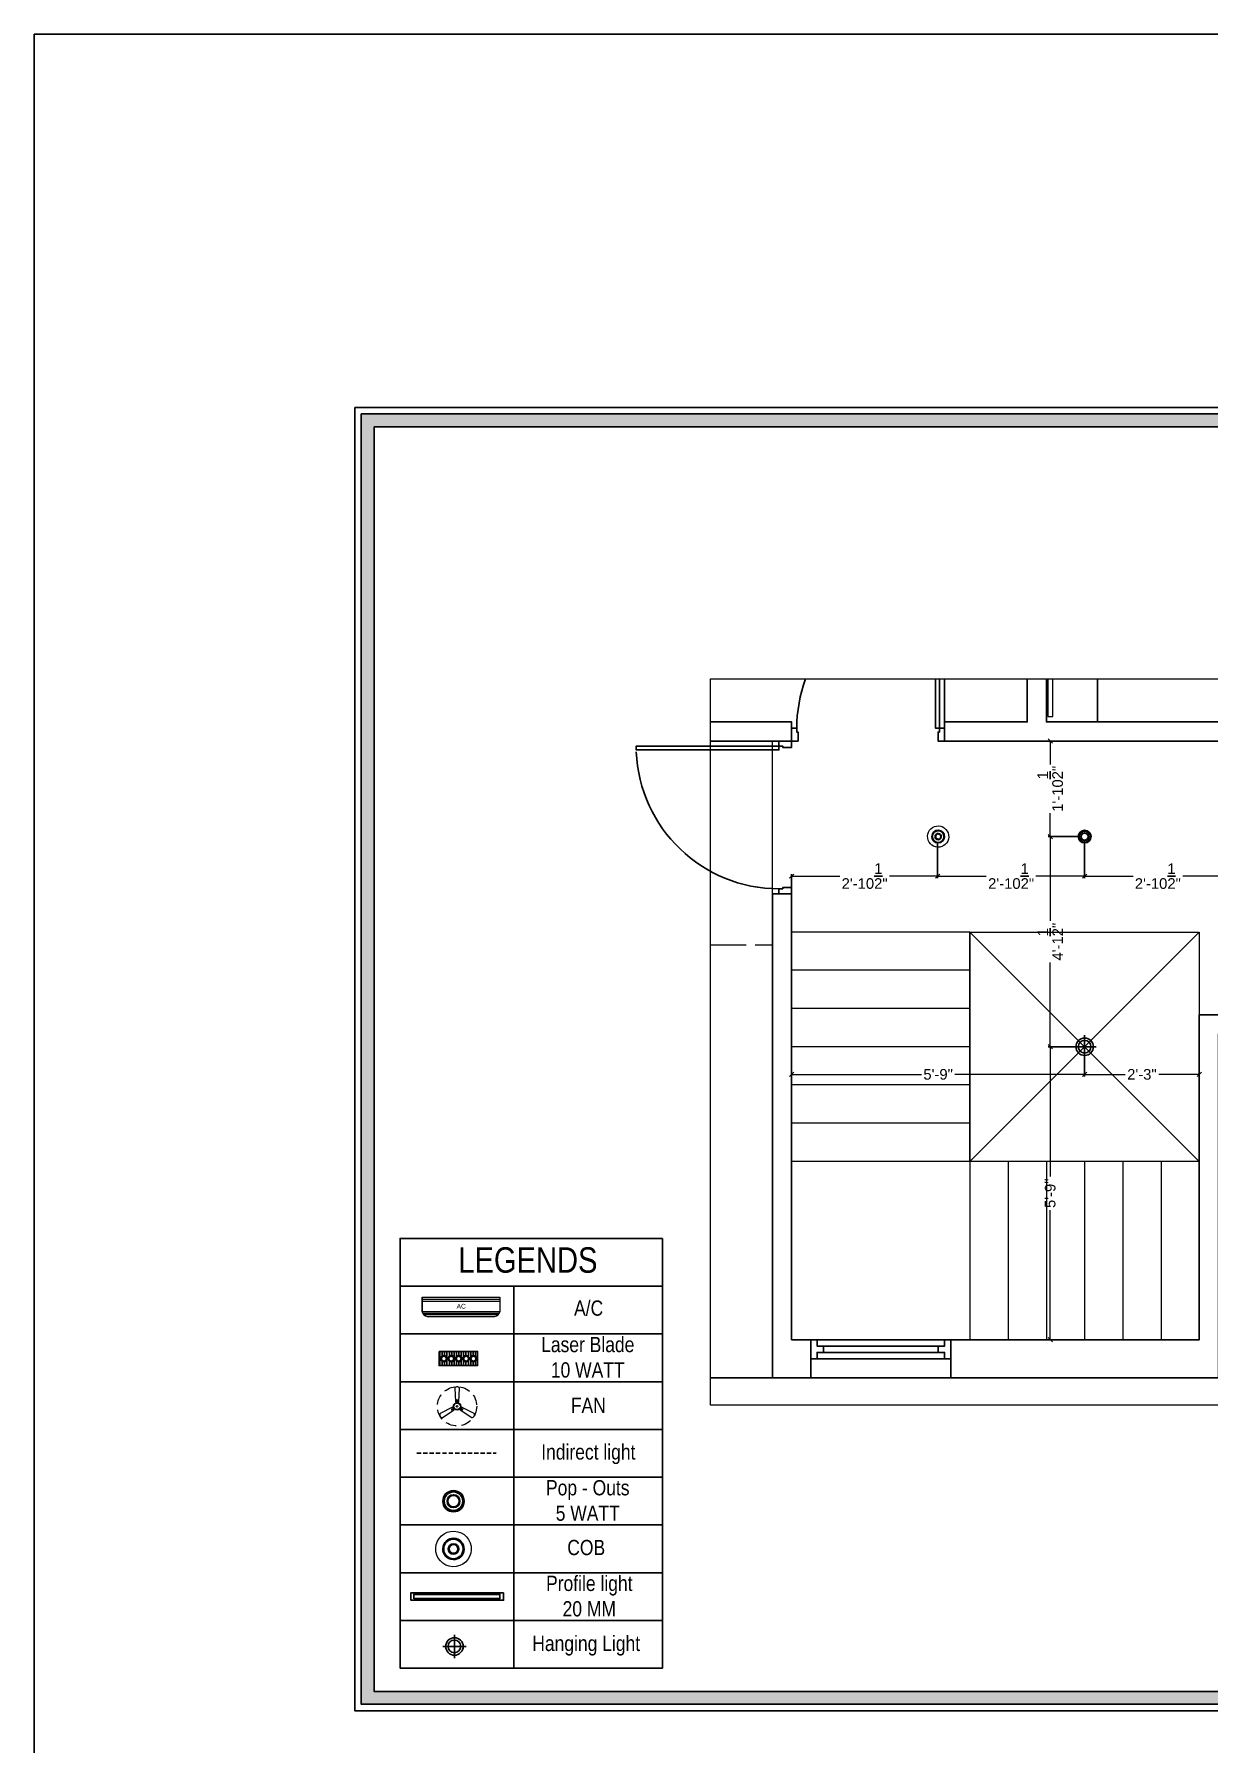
# Model space of a CAD drawing. Header units: millimetres. Extents: x 56222 to 3066687, y -650199 to -121287.
# Drawn here: x 142945.2 to 143221.9, y -176471.1 to -176068.4 of the extents above; entities that cross this region are included whole.
import ezdxf

# ---------------------------------------------------------------- set-up
doc = ezdxf.new("R2010")
doc.units = ezdxf.units.MM
doc.header["$MEASUREMENT"] = 0
doc.header["$PDMODE"] = 35
for name, pattern in [('ACAD_ISO02W100', [15, 12, -3]), ('DASHED', [0.75, 0.5, -0.25]), ('DASHEDX2', [1.5, 1, -0.5])]:
    doc.linetypes.add(name, pattern=pattern)
doc.layers.get('Defpoints').update_dxf_attribs({"color": 220})
doc.layers.add('AR DOOR', color=40, linetype='Continuous')
doc.layers.add('AR ELE-5', color=134, linetype='Continuous')
for name, color, linetype, lineweight in [('dim05', 1, 'Continuous', 13), ('Electrical', 84, 'Continuous', 30), ('ELEVATION ( SPIRAL STAIR )', 250, 'Continuous', 9), ('FIRST FLOOR_( STAIR )', 251, 'Continuous', 9), ('FUR1', 22, 'Continuous', 0), ('FURNITURE', 32, 'Continuous', 9), ('furniture 1', 32, 'Continuous', 30), ('Labelling', 1, 'Continuous', 25), ('NAME PLATE', 7, 'Continuous', 25), ('SECOND FLOOR', 7, 'Continuous', 9), ('SECOND FLOOR  ( PLINE )', 251, 'Continuous', 30), ('SECOND FLOOR ( PLine )', 7, 'Continuous', 30), ('wall', 7, 'Continuous', 30), ('XX~SLAB ( BEAM )~ ( DIM )', 7, 'Continuous', 9)]:
    doc.layers.add(name, color=color, linetype=linetype, lineweight=lineweight)
doc.layers.add('XX~SLAB ( PLINE )', color=251, linetype='Continuous', plot=False)
doc.styles.add('Arial', font='arial.ttf')
doc.styles.get("Standard").update_dxf_attribs({"font": 'arial.ttf', "height": 6})
doc.styles.add('style4', font='ARIALN.TTF')
doc.dimstyles.new('ISO-25', dxfattribs={"dimtxt": 2.5, "dimasz": 1, "dimexe": 0.5, "dimexo": 1, "dimtad": 0, "dimdec": 1, "dimlunit": 4, "dimtxsty": 'Standard', "dimblk": 'OBLIQUE', "dimcen": 2.5, "dimclrd": 1, "dimclre": 1, "dimclrt": 5, "dimadec": 0, "dimazin": 0, "dimtfac": 1, "dimtdec": 1, "dimtmove": 0, "dimatfit": 3, "dimfxl": 1, "dimlwd": -1, "dimarcsym": 0})

# ---------------------------------------------------------------- blocks, each defined once
blk = doc.blocks.new('*U255')
for points in [[(0, 0), (0, 1120), (-30, 1120), (-30, 0)], [(40, 0), (0, 0), (0, -30), (-10, -30), (-10, -100), (40, -100)], [(-1160, 0), (-1120, 0), (-1120, -30), (-1110, -30), (-1110, -100), (-1160, -100)]]:
    blk.add_lwpolyline(points, close=True)
at = {"layer": 'AR ELE-5', "linetype": 'ByBlock', "ltscale": 15}
blk.add_arc((2, -1), 1122, 92.373, 179.9653, dxfattribs=at)
blk = doc.blocks.new('e')
at = {"layer": 'Electrical', "color": 5, "lineweight": 5, "ltscale": 8}
blk.add_ellipse((3359159.59, -519086.24), major_axis=(1.69, -1.84), ratio=1, start_param=-0.785398, end_param=5.497787, dxfattribs=at)
at = {"layer": 'Electrical', "color": 5, "ltscale": 8}
for major_axis, start_param, end_param in [((1.02, -1.1), -0.785398, 5.497787), ((-1.01, -0.93), 0.785398, 7.068583), ((-0.544, -0.501), 0.785398, 7.068583), ((-0.453, -0.417), 0.785398, 7.068583)]:
    blk.add_ellipse((3359159.59, -519086.24), major_axis=major_axis, ratio=1, start_param=start_param, end_param=end_param, dxfattribs=at)
blk = doc.blocks.new('3we')
at = {"layer": 'Electrical', "color": 18, "ltscale": 8, "true_color": 0x000000}
for radius in [1.5, 1.3, 0.904, 0.804]:
    blk.add_circle((56069.75, 46700.94), radius, dxfattribs=at)
blk = doc.blocks.new('LAYOUT FILE')
at = {"layer": 'NAME PLATE', "true_color": 0xd39e00}
h = blk.add_hatch(color=42, dxfattribs=at)
h.paths.add_polyline_path([(3346889.83, -513806.18), (3346889.83, -514260.7), (3347535.56, -514260.7), (3347535.56, -513806.18)])
h.paths.add_polyline_path([(3346894.36, -513810.71), (3347531.03, -513810.71), (3347531.03, -514256.17), (3346894.36, -514256.17)], flags=16)
at = {"layer": 'NAME PLATE', "color": 42, "true_color": 0xd39e00}
for points in [[(3346887.56, -513803.91), (3347537.83, -513803.91), (3347537.83, -514262.96), (3346887.56, -514262.96)], [(3346889.83, -513806.18), (3347535.56, -513806.18), (3347535.56, -514260.7), (3346889.83, -514260.7)], [(3346894.36, -513810.71), (3347531.03, -513810.71), (3347531.03, -514256.17), (3346894.36, -514256.17)]]:
    blk.add_lwpolyline(points, close=True, dxfattribs=at)
blk = doc.blocks.new('zw$7A8B')
at = {"layer": 'Electrical', "lineweight": 9}
for p, q in [((0, 12), (0, 2.9)), ((0.3, 2.1), (47.7, 2.1)), ((0.8, 1.2), (47.2, 1.2)), ((3, 0), (45, 0))]:
    blk.add_line(p, q, dxfattribs=at)
at = {"layer": 'Electrical', "lineweight": 9, "ltscale": 2}
for p, q in [((0, 12), (48, 12)), ((0, 2.9), (0, 12)), ((48, 12), (48, 2.9)), ((48, 2.9), (0, 2.9))]:
    blk.add_line(p, q, dxfattribs=at)
at = {"layer": 'Electrical', "lineweight": 9, "ltscale": 15}
for p, q in [((0, 10.7), (48, 10.7)), ((0, 9.5), (48, 9.5))]:
    blk.add_line(p, q, dxfattribs=at)
at = {"layer": 'Electrical', "lineweight": 9}
for centre, start, end in [((3.6, 3.6), 191.5479, 261.1486), ((44.4, 3.6), 278.8514, 348.4521)]:
    blk.add_arc(centre, 3.68, start, end, dxfattribs=at)
at = {"layer": 'Electrical', "ltscale": 10, "insert": (21.3, 7.8), "char_height": 2.93, "width": 6.705, "attachment_point": 1}
blk.add_mtext('AC', dxfattribs=at)
blk = doc.blocks.new('li')
at = {"layer": 'Electrical', "lineweight": 25, "true_color": 0x000000}
h = blk.add_hatch(dxfattribs=at)
h.set_pattern_fill('ANSI31', color=18, scale=1.869852, angle=225)
h.set_pattern_definition([(270, (40635.46509, -51051.5062), (0.2337314993, -1e-16), [])])
h.paths.add_polyline_path([(34561.47, -41249.82), (34561.88, -41249.33, -0.675401), (34562.09, -41248.79, -0.15536), (34562.27, -41248.85), (34562.56, -41248.5), (34562.56, -41248.42), (34558.78, -41248.42), (34558.78, -41249.82)])
h.paths.add_polyline_path([(34559.19, -41249.41, -1), (34559.19, -41248.79, -1)], flags=16)
h.paths.add_polyline_path([(34559.91, -41248.79, -1), (34559.91, -41249.41, -1)], flags=16)
h.paths.add_polyline_path([(34559.19, -41249.35, -1), (34559.19, -41248.86, -1)], flags=0)
h.paths.add_polyline_path([(34559.91, -41248.86, -1), (34559.91, -41249.35, -1)], flags=0)
h.paths.add_polyline_path([(34560.64, -41248.79, -1), (34560.64, -41249.41, -1)], flags=16)
h.paths.add_polyline_path([(34560.64, -41248.86, -1), (34560.64, -41249.35, -1)], flags=0)
h.paths.add_polyline_path([(34561.37, -41248.79, -1), (34561.37, -41249.41, -1)], flags=16)
h.paths.add_polyline_path([(34561.37, -41248.86, -1), (34561.37, -41249.35, -1)], flags=0)
h.paths.add_polyline_path([(34561.88, -41249.33), (34561.47, -41249.82), (34562.56, -41249.82), (34562.56, -41248.5), (34562.27, -41248.85, -0.731062), (34562.09, -41249.41, -0.193744)], flags=17)
at = {"layer": 'Electrical', "color": 240, "true_color": 0xed1f24}
blk.add_lwpolyline([(34562.56, -41249.82), (34558.78, -41249.82), (34558.78, -41248.42), (34562.56, -41248.42)], close=True, dxfattribs=at)
at = {"layer": 'Electrical', "color": 18, "lineweight": 25, "true_color": 0x000000}
for centre, radius in [((34559.19, -41249.1), 0.31), ((34559.91, -41249.1), 0.31), ((34560.64, -41249.1), 0.31), ((34561.37, -41249.1), 0.31), ((34562.09, -41249.1), 0.31), ((34559.19, -41249.1), 0.248), ((34559.91, -41249.1), 0.248), ((34560.64, -41249.1), 0.248), ((34561.37, -41249.1), 0.248), ((34562.09, -41249.1), 0.248)]:
    blk.add_circle(centre, radius, dxfattribs=at)
blk = doc.blocks.new('_Oblique')
at = {"layer": 'wall', "color": 0, "lineweight": -2}
blk.add_line((-0.5, -0.5), (0.5, 0.5), dxfattribs=at)
blk = doc.blocks.new('*D828')
at = {"layer": 'Defpoints', "color": 0, "lineweight": 0, "transparency": 16777216}
for p in [(143158.01, -176258.02), (143158.01, -176266.74), (143123.63, -176272.03)]:
    blk.add_point(p, dxfattribs=at)
at = {"layer": 'dim05', "color": 1, "linetype": 'Continuous', "lineweight": -2, "transparency": 16777216}
for p, q in [((143158.01, -176259.02), (143158.01, -176267.24)), ((143123.63, -176271.03), (143123.63, -176266.24))]:
    blk.add_line(p, q, dxfattribs=at)
at = {"layer": 'dim05', "color": 1, "linetype": 'Continuous', "transparency": 16777216}
for p, q in [((143123.63, -176266.74), (143134.97, -176266.74)), ((143158.01, -176266.74), (143146.67, -176266.74))]:
    blk.add_line(p, q, dxfattribs=at)
at = {"layer": 'dim05', "color": 1, "transparency": 16777216, "rotation": 180}
blk.add_blockref('_Oblique', (143123.63, -176266.74), dxfattribs=at)
at = {"layer": 'dim05', "color": 1, "transparency": 16777216}
blk.add_blockref('_Oblique', (143158.01, -176266.74), dxfattribs=at)
at = {"layer": 'dim05', "color": 5, "lineweight": 25, "transparency": 16777216, "insert": (143140.82, -176266.74), "char_height": 2.5, "attachment_point": 5, "style": 'Arial'}
blk.add_mtext('2\'-10{\\H1x;\\S1/2;}"', dxfattribs=at)
blk = doc.blocks.new('*D829')
at = {"layer": 'Defpoints', "color": 0, "lineweight": 0, "transparency": 16777216}
for p in [(143158.01, -176258.02), (143192.63, -176257.42), (143192.63, -176266.74)]:
    blk.add_point(p, dxfattribs=at)
at = {"layer": 'dim05', "color": 1, "linetype": 'Continuous', "lineweight": -2, "transparency": 16777216}
for p, q in [((143192.63, -176258.42), (143192.63, -176267.24)), ((143158.01, -176259.02), (143158.01, -176267.24))]:
    blk.add_line(p, q, dxfattribs=at)
at = {"layer": 'dim05', "color": 1, "linetype": 'Continuous', "transparency": 16777216}
for p, q in [((143158.01, -176266.74), (143169.47, -176266.74)), ((143192.63, -176266.74), (143181.17, -176266.74))]:
    blk.add_line(p, q, dxfattribs=at)
at = {"layer": 'dim05', "color": 1, "transparency": 16777216, "rotation": 180}
blk.add_blockref('_Oblique', (143158.01, -176266.74), dxfattribs=at)
at = {"layer": 'dim05', "color": 1, "transparency": 16777216}
blk.add_blockref('_Oblique', (143192.63, -176266.74), dxfattribs=at)
at = {"layer": 'dim05', "color": 5, "lineweight": 25, "transparency": 16777216, "insert": (143175.32, -176266.74), "char_height": 2.5, "attachment_point": 5, "style": 'Arial'}
blk.add_mtext('2\'-10{\\H1x;\\S1/2;}"', dxfattribs=at)
blk = doc.blocks.new('*D830')
at = {"layer": 'Defpoints', "color": 0, "lineweight": 0, "transparency": 16777216}
for p in [(143192.63, -176257.42), (143227.13, -176257.42), (143227.13, -176266.74)]:
    blk.add_point(p, dxfattribs=at)
at = {"layer": 'dim05', "color": 1, "linetype": 'Continuous', "lineweight": -2, "transparency": 16777216}
for p, q in [((143192.63, -176258.42), (143192.63, -176267.24)), ((143227.13, -176258.42), (143227.13, -176267.24))]:
    blk.add_line(p, q, dxfattribs=at)
at = {"layer": 'dim05', "color": 1, "linetype": 'Continuous', "transparency": 16777216}
for p, q in [((143192.63, -176266.74), (143204.03, -176266.74)), ((143227.13, -176266.74), (143215.74, -176266.74))]:
    blk.add_line(p, q, dxfattribs=at)
at = {"layer": 'dim05', "color": 1, "transparency": 16777216, "rotation": 180}
blk.add_blockref('_Oblique', (143192.63, -176266.74), dxfattribs=at)
at = {"layer": 'dim05', "color": 1, "transparency": 16777216}
blk.add_blockref('_Oblique', (143227.13, -176266.74), dxfattribs=at)
at = {"layer": 'dim05', "color": 5, "lineweight": 25, "transparency": 16777216, "insert": (143209.88, -176266.74), "char_height": 2.5, "attachment_point": 5, "style": 'Arial'}
blk.add_mtext('2\'-10{\\H1x;\\S1/2;}"', dxfattribs=at)
blk = doc.blocks.new('*D832')
at = {"layer": 'Defpoints', "color": 0, "lineweight": 0, "transparency": 16777216}
for p in [(143192.63, -176306.92), (143123.63, -176310.71), (143192.63, -176313.43)]:
    blk.add_point(p, dxfattribs=at)
at = {"layer": 'dim05', "color": 1, "linetype": 'Continuous', "lineweight": -2, "transparency": 16777216}
for p, q in [((143192.63, -176307.92), (143192.63, -176313.93)), ((143123.63, -176311.71), (143123.63, -176313.93))]:
    blk.add_line(p, q, dxfattribs=at)
at = {"layer": 'dim05', "color": 1, "linetype": 'Continuous', "transparency": 16777216}
for p, q in [((143123.63, -176313.43), (143154.19, -176313.43)), ((143192.63, -176313.43), (143162.08, -176313.43))]:
    blk.add_line(p, q, dxfattribs=at)
at = {"layer": 'dim05', "color": 1, "transparency": 16777216, "rotation": 180}
blk.add_blockref('_Oblique', (143123.63, -176313.43), dxfattribs=at)
at = {"layer": 'dim05', "color": 1, "transparency": 16777216}
blk.add_blockref('_Oblique', (143192.63, -176313.43), dxfattribs=at)
at = {"layer": 'dim05', "color": 5, "lineweight": 25, "transparency": 16777216, "insert": (143158.13, -176313.43), "char_height": 2.5, "attachment_point": 5, "style": 'Arial'}
blk.add_mtext('5\'-9"', dxfattribs=at)
blk = doc.blocks.new('*D833')
at = {"layer": 'Defpoints', "color": 0, "lineweight": 0, "transparency": 16777216}
for p in [(143192.63, -176306.92), (143219.63, -176313.43), (143219.63, -176313.43)]:
    blk.add_point(p, dxfattribs=at)
at = {"layer": 'dim05', "color": 1, "linetype": 'Continuous', "lineweight": -2, "transparency": 16777216}
for p, q in [((143192.63, -176307.92), (143192.63, -176313.93)), ((143219.63, -176312.43), (143219.63, -176312.93))]:
    blk.add_line(p, q, dxfattribs=at)
at = {"layer": 'dim05', "color": 1, "linetype": 'Continuous', "transparency": 16777216}
for p, q in [((143192.63, -176313.43), (143202.16, -176313.43)), ((143219.63, -176313.43), (143210.1, -176313.43))]:
    blk.add_line(p, q, dxfattribs=at)
at = {"layer": 'dim05', "color": 1, "transparency": 16777216, "rotation": 180}
blk.add_blockref('_Oblique', (143192.63, -176313.43), dxfattribs=at)
at = {"layer": 'dim05', "color": 1, "transparency": 16777216}
blk.add_blockref('_Oblique', (143219.63, -176313.43), dxfattribs=at)
at = {"layer": 'dim05', "color": 5, "lineweight": 25, "transparency": 16777216, "insert": (143206.13, -176313.43), "char_height": 2.5, "attachment_point": 5, "style": 'Arial'}
blk.add_mtext('2\'-3"', dxfattribs=at)
blk = doc.blocks.new('*D834')
at = {"layer": 'Defpoints', "color": 0, "lineweight": 0, "transparency": 16777216}
for p in [(143184.53, -176306.92), (143192.63, -176306.92), (143195.8, -176375.92)]:
    blk.add_point(p, dxfattribs=at)
at = {"layer": 'dim05', "color": 1, "linetype": 'Continuous', "lineweight": -2, "transparency": 16777216}
for p, q in [((143191.63, -176306.92), (143184.03, -176306.92)), ((143194.8, -176375.92), (143184.03, -176375.92))]:
    blk.add_line(p, q, dxfattribs=at)
at = {"layer": 'dim05', "color": 1, "linetype": 'Continuous', "transparency": 16777216}
for p, q in [((143184.53, -176306.92), (143184.53, -176337.47)), ((143184.53, -176375.92), (143184.53, -176345.37))]:
    blk.add_line(p, q, dxfattribs=at)
at = {"layer": 'dim05', "color": 1, "transparency": 16777216}
for p, rotation in [((143184.53, -176306.92), 90), ((143184.53, -176375.92), 270)]:
    blk.add_blockref('_Oblique', p, dxfattribs=dict(at, rotation=rotation))
at = {"layer": 'dim05', "color": 5, "lineweight": 25, "transparency": 16777216, "insert": (143184.53, -176341.42), "char_height": 2.5, "attachment_point": 5, "rotation": 90, "style": 'Arial'}
blk.add_mtext('5\'-9"', dxfattribs=at)
blk = doc.blocks.new('*D835')
at = {"layer": 'Defpoints', "color": 0, "lineweight": 0, "transparency": 16777216}
for p in [(143184.53, -176257.42), (143192.63, -176257.42), (143192.63, -176306.92)]:
    blk.add_point(p, dxfattribs=at)
at = {"layer": 'dim05', "color": 1, "linetype": 'Continuous', "lineweight": -2, "transparency": 16777216}
for p, q in [((143191.63, -176257.42), (143184.03, -176257.42)), ((143191.63, -176306.92), (143184.03, -176306.92))]:
    blk.add_line(p, q, dxfattribs=at)
at = {"layer": 'dim05', "color": 1, "linetype": 'Continuous', "transparency": 16777216}
for p, q in [((143184.53, -176257.42), (143184.53, -176277.26)), ((143184.53, -176306.92), (143184.53, -176287.08))]:
    blk.add_line(p, q, dxfattribs=at)
at = {"layer": 'dim05', "color": 1, "transparency": 16777216}
for p, rotation in [((143184.53, -176257.42), 90), ((143184.53, -176306.92), 270)]:
    blk.add_blockref('_Oblique', p, dxfattribs=dict(at, rotation=rotation))
at = {"layer": 'dim05', "color": 5, "lineweight": 25, "transparency": 16777216, "insert": (143184.53, -176282.17), "char_height": 2.5, "attachment_point": 5, "rotation": 90, "style": 'Arial'}
blk.add_mtext('4\'-1{\\H1x;\\S1/2;}"', dxfattribs=at)
blk = doc.blocks.new('*D836')
at = {"layer": 'Defpoints', "color": 0, "lineweight": 0, "transparency": 16777216}
for p in [(143184.53, -176234.92), (143191.38, -176234.92), (143192.63, -176257.42)]:
    blk.add_point(p, dxfattribs=at)
at = {"layer": 'dim05', "color": 1, "linetype": 'Continuous', "lineweight": -2, "transparency": 16777216}
for p, q in [((143190.38, -176234.92), (143184.03, -176234.92)), ((143191.63, -176257.42), (143184.03, -176257.42))]:
    blk.add_line(p, q, dxfattribs=at)
at = {"layer": 'dim05', "color": 1, "linetype": 'Continuous', "transparency": 16777216}
for p, q in [((143184.53, -176234.92), (143184.53, -176240.46)), ((143184.53, -176257.42), (143184.53, -176251.88))]:
    blk.add_line(p, q, dxfattribs=at)
at = {"layer": 'dim05', "color": 1, "transparency": 16777216}
for p, rotation in [((143184.53, -176234.92), 90), ((143184.53, -176257.42), 270)]:
    blk.add_blockref('_Oblique', p, dxfattribs=dict(at, rotation=rotation))
at = {"layer": 'dim05', "color": 5, "lineweight": 25, "transparency": 16777216, "insert": (143184.53, -176246.17), "char_height": 2.5, "attachment_point": 5, "rotation": 90, "style": 'Arial'}
blk.add_mtext('1\'-10{\\H1x;\\S1/2;}"', dxfattribs=at)

msp = doc.modelspace()

# ---------------------------------------------------------------- linework, layer by layer
msp.add_lwpolyline([(143157.5341, -176220.2627), (143157.5341, -176231.9174), (143158.4341, -176231.9174), (143158.4341, -176220.2627)])
for points in [[(143123.6341, -176231.9174), (143124.8341, -176231.9174), (143124.8341, -176232.8174), (143125.1341, -176232.8174), (143125.1341, -176234.9174), (143123.6341, -176234.9174)], [(143159.6341, -176231.9174), (143158.4341, -176231.9174), (143158.4341, -176232.8174), (143158.1341, -176232.8174), (143158.1341, -176234.9174), (143159.6341, -176234.9174)]]:
    msp.add_lwpolyline(points, close=True)
at = {"layer": 'AR ELE-5', "linetype": 'ByBlock', "ltscale": 15}
msp.add_arc((143158.4833, -176231.9378), 33.6493, 159.698138, 179.965264, dxfattribs=at)
at = {"layer": 'Electrical'}
for p, q in [((143195.3776, -176306.9174), (143189.8906, -176306.9174)), ((143192.6341, -176304.1739), (143192.6341, -176309.6609)), ((143044.2088, -176445.4081, 0.1256), (143044.2088, -176450.8951, 0.1256)), ((143046.9523, -176448.1516, 0.1256), (143041.4652, -176448.1516, 0.1256))]:
    msp.add_line(p, q, dxfattribs=at)
at = {"layer": 'Electrical', "color": 0}
for p, q in [((143031.3977, -176363.3184), (143093.2351, -176363.3184)), ((143058.221, -176363.3184), (143058.221, -176453.2633)), ((143031.3977, -176374.5615), (143093.2351, -176374.5615)), ((143031.3977, -176385.8046), (143093.2351, -176385.8046)), ((143031.3977, -176397.0477), (143093.2351, -176397.0477)), ((143031.3977, -176408.2909), (143093.2351, -176408.2909)), ((143031.3977, -176419.534), (143093.2351, -176419.534)), ((143031.3977, -176430.7771), (143093.2351, -176430.7771)), ((143031.3977, -176442.0202), (143093.2351, -176442.0202))]:
    msp.add_line(p, q, dxfattribs=at)
at = {"layer": 'Electrical', "lineweight": 15, "ltscale": 20}
for p, q in [((143044.2701, -176387.2963), (143044.4409, -176390.5742)), ((143045.2126, -176390.5742), (143045.3834, -176387.2963)), ((143044.7303, -176390.7386), (143044.7303, -176390.1134)), ((143044.9232, -176390.1185), (143044.9232, -176390.7386)), ((143043.7443, -176391.7808), (143040.8202, -176393.2719)), ((143041.3769, -176394.236), (143044.1302, -176392.4491)), ((143043.4944, -176392.2593), (143044.0314, -176391.9493)), ((143044.1278, -176392.1163), (143043.5864, -176392.4289)), ((143045.5234, -176392.4491), (143048.2768, -176394.2359)), ((143046.0628, -176392.4263), (143045.5258, -176392.1163)), ((143045.6222, -176391.9492), (143046.1637, -176392.2618)), ((143048.8335, -176393.2718), (143045.9093, -176391.7808))]:
    msp.add_line(p, q, dxfattribs=at)
at = {"layer": 'Electrical', "color": 0}
msp.add_lwpolyline([(143093.2351, -176352.0753), (143031.3977, -176352.0753), (143031.3977, -176453.2633), (143093.2351, -176453.2633)], close=True, dxfattribs=at)
at = {"layer": 'Electrical', "color": 7, "lineweight": 30, "elevation": -0.2107}
msp.add_lwpolyline([(143055.7982, -176435.5123), (143033.9693, -176435.5123), (143033.9693, -176437.289), (143055.7982, -176437.289)], close=True, dxfattribs=at)
at = {"layer": 'Electrical', "color": 175, "lineweight": 30, "ltscale": 8, "true_color": 0x4554a5, "elevation": -0.2107}
for points in [[(143034.6375, -176436.9079), (143034.6375, -176435.8662), (143054.936, -176435.8662), (143054.936, -176436.9079)], [(143034.6683, -176436.8772), (143034.6683, -176435.8969), (143054.9053, -176435.8969), (143054.9053, -176436.8772)]]:
    msp.add_lwpolyline(points, close=True, dxfattribs=at)
at = {"layer": 'Electrical'}
for centre, radius in [((143192.6341, -176306.9174), 2.0576), ((143192.6341, -176306.9174), 1.5), ((143044.2088, -176448.1516, 0.1256), 2.0576), ((143044.2088, -176448.1516, 0.1256), 1.5)]:
    msp.add_circle(centre, radius, dxfattribs=at)
at = {"layer": 'Electrical', "linetype": 'DASHED', "lineweight": 15, "ltscale": 5}
msp.add_circle((143044.8268, -176391.6014), 4.6303, dxfattribs=at)
at = {"layer": 'Electrical', "lineweight": 15, "ltscale": 20}
for centre, major_axis, start_param, end_param in [((143044.8267, -176387.61), (0.4518, 0.4518), -0.27213613, 1.84296744), ((143044.8268, -176391.6014), (0.6139, -0.6139), 3.14161015, 9.42479545), ((143044.8268, -176391.6014), (0.5457, -0.5457), 1.749190548672175e-05, 6.283202799085073), ((143044.5321, -176390.5236), (0.0737, 0.0737), 2.86301433, 4.25778447), ((143044.8268, -176391.0075), (0.329, -0.329), 2.56505731, 2.9513076), ((143044.8268, -176391.6014), (0.1364, 0.1364), 1.570813818704242, 7.853999125883828), ((143044.8258, -176390.1508), (0.0725, 0.0725), -0.46553629, 1.9836178), ((143044.8268, -176391.0075), (0.329, 0.329), 0.19032004, 0.57657032), ((143045.1215, -176390.5236), (0.0737, -0.0737), 5.16702848, 6.56179861), ((143041.3702, -176393.5971), (0.4518, -0.4518), 3.3930553, 5.50815887), ((143043.571, -176392.3275), (0.0725, -0.0725), 3.19965514, 5.64880923), ((143043.7461, -176391.8851), (0.0737, -0.0737), 0.97823827, 2.37300841), ((143044.3125, -176391.8983), (0.329, -0.329), 3.85551147, 4.24176175), ((143044.3125, -176391.8983), (0.329, -0.329), 4.65945242, 5.0457027), ((143044.0408, -176392.3955), (0.0737, 0.0737), -1.32577587, 0.06899427), ((143045.6128, -176392.3955), (0.0737, -0.0737), 3.07263337, 4.46740351), ((143045.3411, -176391.8983), (0.329, 0.329), 4.37911025, 4.76536053), ((143045.3411, -176391.8983), (0.329, 0.329), 5.18305119, 5.56930147), ((143045.9075, -176391.885), (0.0737, -0.0737), 2.33941556, 3.73418569), ((143046.0835, -176392.3259), (0.0725, 0.0725), 3.72325391, 6.17240801), ((143048.2834, -176393.597), (0.4518, -0.4518), 5.4874504, 7.60255397)]:
    msp.add_ellipse(centre, major_axis=major_axis, ratio=1, start_param=start_param, end_param=end_param, dxfattribs=at)
at = {"layer": 'ELEVATION ( SPIRAL STAIR )', "color": 5}
msp.add_lwpolyline([(143183.9606, -176220.2627), (143183.9606, -176229.1153), (143185.1171, -176229.1153), (143185.1171, -176220.2627)], dxfattribs=at)
at = {"layer": 'FIRST FLOOR_( STAIR )'}
for p, q in [((143165.6341, -176279.9174), (143123.6341, -176279.9174)), ((143165.6341, -176279.9174), (143165.6341, -176375.9174)), ((143165.6341, -176288.9174), (143123.6341, -176288.9174)), ((143165.6341, -176297.9174), (143123.6341, -176297.9174)), ((143165.6341, -176306.9174), (143123.6341, -176306.9174)), ((143165.6341, -176315.9174), (143123.6341, -176315.9174)), ((143165.6341, -176324.9174), (143123.6341, -176324.9174)), ((143219.6341, -176333.9174), (143123.6341, -176333.9174)), ((143174.6341, -176333.9174), (143174.6341, -176375.9174)), ((143183.6341, -176333.9174), (143183.6341, -176375.9174)), ((143192.6341, -176333.9174), (143192.6341, -176375.9174)), ((143201.6341, -176333.9174), (143201.6341, -176375.9174)), ((143210.6341, -176333.9174), (143210.6341, -176375.9174))]:
    msp.add_line(p, q, dxfattribs=at)
at = {"layer": 'FURNITURE', "color": 3, "linetype": 'DASHEDX2', "lineweight": 30}
msp.add_line((143035.3611, -176402.6603), (143054.0206, -176402.6603), dxfattribs=at)
at = {"layer": 'FURNITURE', "lineweight": 30}
for points in [[(143159.6341, -176220.2627), (143159.6341, -176230.4042), (143179.1339, -176230.4042), (143179.1339, -176220.2627)], [(143183.6341, -176220.2627), (143183.6341, -176230.4174), (143195.681, -176230.4174), (143195.681, -176220.2627)]]:
    msp.add_lwpolyline(points, dxfattribs=at)
at = {"layer": 'Labelling', "lineweight": 0, "ltscale": 10, "elevation": 0.1256}
msp.add_lwpolyline([(143104.5443, -176220.2627), (143377.4525, -176220.2627), (143377.4525, -176391.3317), (143104.5443, -176391.3317)], close=True, dxfattribs=at)
at = {"layer": 'SECOND FLOOR'}
for p, q in [((143179.1341, -176220.2627), (143179.1341, -176230.4174)), ((143183.6341, -176230.4174), (143183.6341, -176220.2627)), ((143104.5443, -176230.4174), (143123.6341, -176230.4174)), ((143123.6341, -176234.9174), (143123.6341, -176230.4174)), ((143104.5443, -176234.9174), (143123.6341, -176234.9174)), ((143119.1341, -176384.9174), (143119.1341, -176234.9174)), ((143179.1341, -176234.9174), (143183.6341, -176234.9174)), ((143119.1341, -176270.9174), (143123.6341, -176270.9174)), ((143123.6341, -176375.9174), (143123.6341, -176270.9174)), ((143219.6341, -176299.4174), (143219.6341, -176375.9174)), ((143261.6341, -176299.4174), (143219.6341, -176299.4174)), ((143219.6341, -176375.9174), (143123.6341, -176375.9174)), ((143360.6341, -176384.9174), (143104.5443, -176384.9174))]:
    msp.add_line(p, q, dxfattribs=at)
at = {"layer": 'SECOND FLOOR', "color": 1, "linetype": 'ACAD_ISO02W100', "ltscale": 0.7}
msp.add_lwpolyline([(143104.5443, -176282.9174), (143119.1341, -176282.9174)], dxfattribs=at)
at = {"layer": 'SECOND FLOOR  ( PLINE )'}
for points in [[(143183.6341, -176220.2627), (143183.6341, -176230.4174), (143225.6341, -176230.4174), (143225.6341, -176234.9174), (143183.6341, -176234.9174), (143179.1341, -176234.9174), (143159.6341, -176234.9174), (143159.6341, -176230.4174), (143179.1341, -176230.4174), (143179.1341, -176220.2627)], [(143104.5443, -176234.9174), (143123.6341, -176234.9174), (143123.6341, -176230.4174), (143104.5443, -176230.4174)], [(143128.1341, -176384.9174), (143119.1341, -176384.9174), (143119.1341, -176270.9174), (143123.6341, -176270.9174), (143123.6341, -176375.9174), (143128.1341, -176375.9174), (143128.1341, -176384.9174), (143128.1341, -176384.9174)]]:
    msp.add_lwpolyline(points, dxfattribs=at)
at = {"layer": 'SECOND FLOOR ( PLine )'}
msp.add_lwpolyline([(143224.1341, -176299.4174), (143237.6341, -176299.4174), (143237.6341, -176303.9174), (143224.1341, -176303.9174), (143224.1341, -176303.9174), (143224.1341, -176384.9174), (143161.1341, -176384.9174), (143161.1341, -176375.9174), (143219.6341, -176375.9174), (143219.6341, -176299.4174)], close=True, dxfattribs=at)
at = {"layer": 'XX~SLAB ( BEAM )~ ( DIM )'}
for p, q in [((143219.6341, -176333.9174), (143165.6341, -176279.9174)), ((143165.6341, -176333.9174), (143219.6341, -176279.9174))]:
    msp.add_line(p, q, dxfattribs=at)
at = {"layer": 'XX~SLAB ( BEAM )~ ( DIM )', "color": 3, "lineweight": 30}
msp.add_lwpolyline([(142945.2262, -176068.4444), (143500.1699, -176068.4444), (143500.1699, -176847.1604), (142945.2262, -176847.1604)], close=True, dxfattribs=at)
at = {"layer": 'XX~SLAB ( BEAM )~ ( DIM )'}
msp.add_lwpolyline([(143165.6341, -176279.9174), (143219.6341, -176279.9174), (143219.6341, -176333.9174), (143165.6341, -176333.9174)], close=True, dxfattribs=at)
at = {"layer": 'XX~SLAB ( PLINE )'}
msp.add_lwpolyline([(143360.6341, -176227.0631), (143360.6341, -176384.9174), (143351.6341, -176384.9174), (143331.8294, -176384.9174), (143291.4923, -176384.9174), (143266.1341, -176384.9174), (143119.1341, -176384.9174), (143104.5443, -176384.9174)], dxfattribs=at)
msp.add_lwpolyline([(143161.1341, -176375.9174), (143159.6341, -176375.9174), (143159.6341, -176377.4174), (143158.1341, -176377.4174), (143158.1341, -176378.9174), (143131.1341, -176378.9174), (143131.1341, -176377.4174), (143129.6341, -176377.4174), (143129.6341, -176375.9174), (143128.1341, -176375.9174), (143128.1341, -176380.4174), (143129.6341, -176380.4174), (143129.6341, -176378.9174), (143131.1341, -176378.9174), (143131.1341, -176377.4174), (143158.1341, -176377.4174), (143158.1341, -176378.9174), (143159.6341, -176378.9174), (143159.6341, -176380.4174), (143161.1341, -176380.4174), (143161.1341, -176375.9174), (143128.1341, -176375.9174), (143128.1341, -176380.4174), (143161.1341, -176380.4174)], close=True, dxfattribs=at)

# ---------------------------------------------------------------- block references
at = {"xscale": 0.3806230209496392, "yscale": 0.3806230209496392, "zscale": 0.3806230209496392}
msp.add_blockref('zw$7A8B', (143036.6187, -176370.4388), dxfattribs=at)
at = {"layer": 'AR DOOR', "linetype": 'ByBlock', "lineweight": -2, "extrusion": (0, 0, -1), "xscale": -0.02999999999996949, "yscale": 0.02999999999996949, "zscale": -0.02999999999996949, "rotation": 270}
msp.add_blockref('*U255', (-143120.6341, -176236.1174), dxfattribs=at)
at = {"layer": 'dim05'}
for name, p in [('e', (-3216001.4553, 342828.8224)), ('3we', (87122.8885, -222958.3614))]:
    msp.add_blockref(name, p, dxfattribs=at)
at = {"layer": 'dim05', "xscale": 1.676733635484983, "yscale": 1.676733635484983, "zscale": 1.676733635484983}
for name, p in [('3we', (49029.9483, -254718.9807)), ('e', (-5489371.8939, 693944.1703))]:
    msp.add_blockref(name, p, dxfattribs=at)
at = {"layer": 'furniture 1', "xscale": 2.395201418685253, "yscale": 2.395201418685253, "zscale": 2.395201418685253, "rotation": 180}
msp.add_blockref('li', (225824.8976, -275180.2773), dxfattribs=at)
at = {"layer": 'NAME PLATE', "lineweight": 0, "xscale": 0.6686730711031493, "yscale": 0.6686730711031493, "zscale": 0.6686730711031493}
msp.add_blockref('LAYOUT FILE', (-2094952.8409, 167410.5001), dxfattribs=at)

# ---------------------------------------------------------------- texts
at = {"layer": 'FUR1', "color": 1, "attachment_point": 5, "style": 'style4'}
for s, heights, insert, char_height in [('LEGENDS', [4.2916], (143061.5043, -176357.1786), 5.988), ('A/C', [4.2916], (143075.8123, -176368.4908), 3.5928), ('Laser Blade\\P10 WATT', [15.6565], (143075.6063, -176380.0609, -1.2037), 3.592802), ('FAN', [4.2916], (143075.7433, -176391.3597), 3.5928), ('Indirect light', [4.2916], (143075.7433, -176402.8811), 3.592802), ('Pop - Outs\\P5 WATT', [15.6565], (143075.6063, -176413.7903, -1.2037), 3.5928), ('COB', [4.2916], (143075.2429, -176424.8786), 3.5928), ('Profile light\\P20 MM', [14.4374], (143075.9713, -176436.3145), 3.592802), ('Hanging Light', [4.2916], (143075.2429, -176447.9761), 3.592802)]:
    msp.add_mtext_dynamic_manual_height_columns(s, width=81.021904, gutter_width=1.1197, heights=heights, dxfattribs=dict(at, insert=insert, char_height=char_height))

# ---------------------------------------------------------------- dimensions: what is measured, and where the dimension line sits
at = {"layer": 'dim05', "color": 27, "lineweight": 25, "true_color": 0x7d5120}
for base, p1, p2, picture, middle in [((143184.5316, -176234.9174), (143192.6341, -176257.4218), (143191.3756, -176234.9174), '*D836', (143184.5316, -176246.1696)), ((143184.5316, -176257.4218), (143192.6341, -176306.9174), (143192.6341, -176257.4218), '*D835', (143184.5316, -176282.1696)), ((143184.5316, -176306.9174), (143195.8022, -176375.9174), (143192.6341, -176306.9174), '*D834', (143184.5316, -176341.4174))]:
    dim = msp.add_linear_dim(base=base, p1=p1, p2=p2, angle=90, dimstyle='ISO-25', override={"dimtxsty": 'Arial'}, dxfattribs=at)
    dim.commit()
    dim.dimension.update_dxf_attribs({"geometry": picture, "text_midpoint": middle})
for base, p1, p2, picture, middle in [((143158.0074, -176266.7385), (143123.6341, -176272.034), (143158.0074, -176258.0193), '*D828', (143140.8207, -176266.7385)), ((143192.6341, -176266.7385), (143158.0074, -176258.0193), (143192.6341, -176257.4218), '*D829', (143175.3207, -176266.7385)), ((143227.1341, -176266.7385), (143192.6341, -176257.4218), (143227.1341, -176257.4174), '*D830', (143209.8841, -176266.7385)), ((143192.6341, -176313.4301), (143123.6341, -176310.7089), (143192.6341, -176306.9174), '*D832', (143158.1341, -176313.4301)), ((143219.6341, -176313.4301), (143192.6341, -176306.9174), (143219.6341, -176313.4301), '*D833', (143206.1341, -176313.4301))]:
    dim = msp.add_linear_dim(base=base, p1=p1, p2=p2, dimstyle='ISO-25', override={"dimtxsty": 'Arial'}, dxfattribs=at)
    dim.commit()
    dim.dimension.update_dxf_attribs({"geometry": picture, "text_midpoint": middle})

doc.saveas('drawing.dxf')
